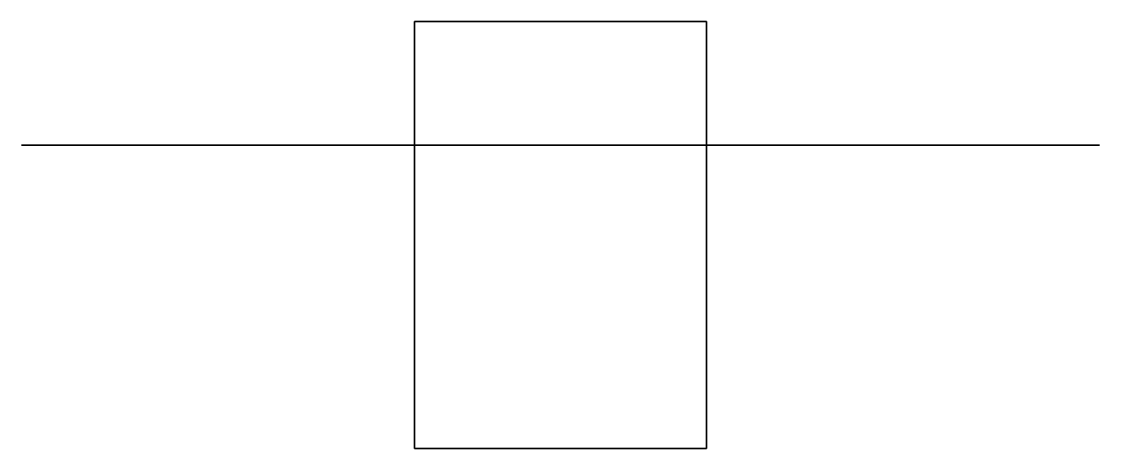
# Model space of a CAD drawing. Extents: x -0.48 to 0.48, y -0.13 to 0.25.
import ezdxf

# ---------------------------------------------------------------- set-up
doc = ezdxf.new("R2010")
doc.units = 0
doc.layers.add('TURRET', color=2, linetype='CONTINUOUS')

msp = doc.modelspace()

# ---------------------------------------------------------------- linework, layer by layer
at = {"layer": 'TURRET'}
for points in [[(-0.13, 0.25, 2.39), (-0.13, -0.13, 2.39), (-0.13, -0.13, 2.49), (-0.13, 0.25, 2.49)], [(0.13, 0.25, 2.49), (0.13, 0.25, 2.39), (-0.13, 0.25, 2.39), (-0.13, 0.25, 2.49)], [(-0.13, 0.25, 2.49), (-0.13, -0.13, 2.49), (0.13, -0.13, 2.49), (0.13, 0.25, 2.49)], [(0.13, 0.25, 2.39), (0.13, -0.13, 2.39), (-0.13, -0.13, 2.39), (-0.13, 0.25, 2.39)], [(0.13, -0.13, 2.49), (0.13, -0.13, 2.39), (0.13, 0.25, 2.39), (0.13, 0.25, 2.49)], [(-0.48, 0.14, 2.9), (-0.21, 0.14, 2.9), (-0.21, 0.14, 1.98), (-0.48, 0.14, 1.98)], [(-0.48, 0.14, 1.98), (-0.21, 0.14, 1.98), (-0.21, 0.14, 2.9), (-0.48, 0.14, 2.9)], [(-0.21, 0.14, 2.9), (-0.15, 0.14, 2.72), (-0.15, 0.14, 2.06), (-0.21, 0.14, 1.98)], [(-0.21, 0.14, 1.98), (-0.15, 0.14, 2.06), (-0.15, 0.14, 2.72), (-0.21, 0.14, 2.9)], [(-0.15, 0.14, 2.06), (0, 0.14, 2.12), (0, 0.14, 2.67), (-0.15, 0.14, 2.72)], [(-0.15, 0.14, 2.72), (0, 0.14, 2.67), (0, 0.14, 2.12), (-0.15, 0.14, 2.06)], [(0.15, 0.14, 2.06), (0, 0.14, 2.12), (0, 0.14, 2.67), (0.15, 0.14, 2.72)], [(0.15, 0.14, 2.72), (0, 0.14, 2.67), (0, 0.14, 2.12), (0.15, 0.14, 2.06)], [(0.21, 0.14, 2.9), (0.15, 0.14, 2.72), (0.15, 0.14, 2.06), (0.21, 0.14, 1.98)], [(0.21, 0.14, 1.98), (0.15, 0.14, 2.06), (0.15, 0.14, 2.72), (0.21, 0.14, 2.9)], [(0.48, 0.14, 2.9), (0.21, 0.14, 2.9), (0.21, 0.14, 1.98), (0.48, 0.14, 1.98)], [(0.48, 0.14, 1.98), (0.21, 0.14, 1.98), (0.21, 0.14, 2.9), (0.48, 0.14, 2.9)], [(-0.13, -0.13, 2.49), (-0.13, -0.13, 2.39), (0.13, -0.13, 2.39), (0.13, -0.13, 2.49)]]:
    msp.add_3dface(points, dxfattribs=at)

doc.saveas('drawing.dxf')
